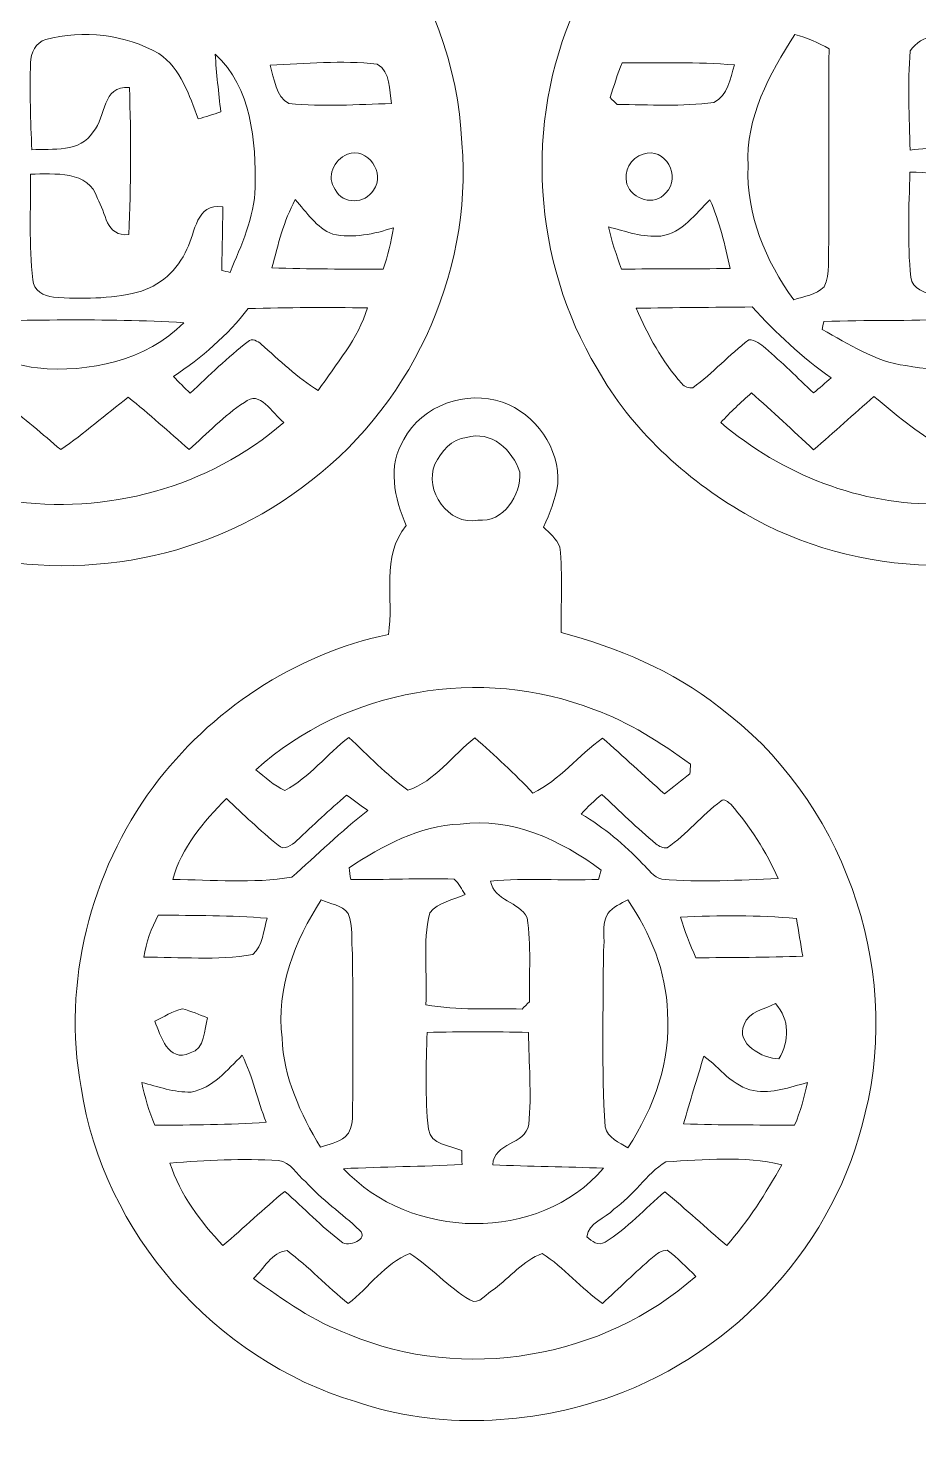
# Model space of a CAD drawing. Header units: centimetres. Extents: x -16.6 to 16.5, y -15 to 14.9.
# Drawn here: x -2.69 to 7.08, y -14.9 to 0.46 of the extents above; entities that cross this region are included whole.
import ezdxf

# ---------------------------------------------------------------- set-up
doc = ezdxf.new("R2010")
doc.units = ezdxf.units.CM
doc.header["$MEASUREMENT"] = 0
doc.layers.add('Layer 1', color=7, linetype='Continuous')

msp = doc.modelspace()

# ---------------------------------------------------------------- linework, layer by layer
at = {"layer": 'Layer 1', "color": 250, "lineweight": 9}
for points, knots in [([(-2.89562, 5.54112), (-2.54813, 5.87661), (-1.94241, 5.85545), (-1.63338, 5.48009), (-1.63338, 5.48009), (-1.32928, 5.1894), (-1.40972, 4.73185), (-1.5152, 4.36708), (-1.5152, 4.36708), (-1.25097, 4.04922), (-1.4203, 3.61848), (-1.38926, 3.24666), (-1.38926, 3.24666), (-1.21287, 3.15423), (-1.02307, 3.09426), (-0.83469, 3.03181), (-0.83469, 3.03181), (0.78703, 2.50159), (2.00623, 0.9095), (2.07008, -0.79865), (2.07008, -0.79865), (2.1932, -2.25033), (1.4887, -3.73235), (0.30866, -4.57831), (0.30866, -4.57831), (-0.78177, -5.40204), (-2.27402, -5.63594), (-3.57683, -5.24435), (-3.57683, -5.24435), (-5.20067, -4.76669), (-6.48584, -3.2695), (-6.64882, -1.57617), (-6.64882, -1.57617), (-6.8686, 0.01627), (-6.08261, 1.68068), (-4.73782, 2.55063), (-4.73782, 2.55063), (-4.28909, 2.88541), (-3.74052, 3.02264), (-3.22688, 3.2209), (-3.22688, 3.2209), (-3.22582, 3.51547), (-3.23182, 3.81004), (-3.21418, 4.10355), (-3.21418, 4.10355), (-3.20324, 4.21044), (-3.11716, 4.28664), (-3.05402, 4.36602), (-3.05402, 4.36602), (-3.23817, 4.74349), (-3.2551, 5.26384), (-2.89562, 5.54112), (-2.89562, 5.54112), (-2.89562, 5.54112), (-2.89562, 5.54112), (-2.89562, 5.54112)], [0, 0, 0, 0, 0.06666667, 0.06666667, 0.06666667, 0.06666667, 0.13333333, 0.13333333, 0.13333333, 0.13333333, 0.2, 0.2, 0.2, 0.2, 0.26666667, 0.26666667, 0.26666667, 0.26666667, 0.33333333, 0.33333333, 0.33333333, 0.33333333, 0.4, 0.4, 0.4, 0.4, 0.46666667, 0.46666667, 0.46666667, 0.46666667, 0.53333333, 0.53333333, 0.53333333, 0.53333333, 0.6, 0.6, 0.6, 0.6, 0.66666667, 0.66666667, 0.66666667, 0.66666667, 0.73333333, 0.73333333, 0.73333333, 0.73333333, 0.8, 0.8, 0.8, 0.8, 0.86666667, 0.86666667, 0.86666667, 0.86666667, 1, 1, 1, 1]), ([(6.59058, 5.37108), (6.81283, 5.75702), (7.35646, 5.89778), (7.74169, 5.68082), (7.74169, 5.68082), (7.97558, 5.57146), (8.16679, 5.35133), (8.20983, 5.09274), (8.20983, 5.09274), (8.28179, 4.86061), (8.17137, 4.63836), (8.12728, 4.41506), (8.12728, 4.41506), (8.13116, 4.31557), (8.21512, 4.23973), (8.24299, 4.14553), (8.24299, 4.14553), (8.31495, 3.84603), (8.22676, 3.53099), (8.28497, 3.23113), (8.28497, 3.23113), (8.67937, 3.07344), (9.096, 2.96655), (9.46572, 2.7503), (9.46572, 2.7503), (10.31415, 2.27123), (11.01476, 1.51769), (11.38694, 0.61282), (11.38694, 0.61282), (11.63847, 0.01204), (11.74078, -0.64484), (11.73125, -1.29395), (11.73125, -1.29395), (11.63565, -2.837), (10.68068, -4.30949), (9.27768, -4.97413), (9.27768, -4.97413), (8.00204, -5.60736), (6.40643, -5.58055), (5.17276, -4.85806), (5.17276, -4.85806), (4.51377, -4.47318), (3.92852, -3.93802), (3.55316, -3.26809), (3.55316, -3.26809), (2.84796, -2.0944), (2.7513, -0.5764), (3.31151, 0.67491), (3.31151, 0.67491), (3.62442, 1.33919), (4.06963, 1.95408), (4.66582, 2.39117), (4.66582, 2.39117), (5.17312, 2.8011), (5.78589, 3.04204), (6.40713, 3.21702), (6.40713, 3.21702), (6.40537, 3.51336), (6.39831, 3.80969), (6.41313, 4.10532), (6.41313, 4.10532), (6.41525, 4.21574), (6.51755, 4.28206), (6.58246, 4.35861), (6.58246, 4.35861), (6.44558, 4.67505), (6.35668, 5.07898), (6.59058, 5.37108), (6.59058, 5.37108), (6.59058, 5.37108), (6.59058, 5.37108), (6.59058, 5.37108)], [0, 0, 0, 0, 0.05263158, 0.05263158, 0.05263158, 0.05263158, 0.10526316, 0.10526316, 0.10526316, 0.10526316, 0.15789474, 0.15789474, 0.15789474, 0.15789474, 0.21052632, 0.21052632, 0.21052632, 0.21052632, 0.26315789, 0.26315789, 0.26315789, 0.26315789, 0.31578947, 0.31578947, 0.31578947, 0.31578947, 0.36842105, 0.36842105, 0.36842105, 0.36842105, 0.42105263, 0.42105263, 0.42105263, 0.42105263, 0.47368421, 0.47368421, 0.47368421, 0.47368421, 0.52631579, 0.52631579, 0.52631579, 0.52631579, 0.57894737, 0.57894737, 0.57894737, 0.57894737, 0.63157895, 0.63157895, 0.63157895, 0.63157895, 0.68421053, 0.68421053, 0.68421053, 0.68421053, 0.73684211, 0.73684211, 0.73684211, 0.73684211, 0.78947368, 0.78947368, 0.78947368, 0.78947368, 0.84210526, 0.84210526, 0.84210526, 0.84210526, 0.89473684, 0.89473684, 0.89473684, 0.89473684, 1, 1, 1, 1]), ([(-2.49239, 0.33906), (-2.60105, 0.30661), (-2.65608, 0.19054), (-2.65785, 0.084), (-2.65785, 0.084), (-2.67019, -0.23385), (-2.65643, -0.55206), (-2.6455, -0.86991), (-2.6455, -0.86991), (-2.41902, -0.85509), (-2.1121, -0.90272), (-1.97099, -0.67376), (-1.97099, -0.67376), (-1.82917, -0.50655), (-1.87856, -0.16188), (-1.57517, -0.18834), (-1.57517, -0.18834), (-1.5533, -0.72456), (-1.5593, -1.26184), (-1.5794, -1.79842), (-1.5794, -1.79842), (-1.83693, -1.82876), (-1.82988, -1.55465), (-1.92548, -1.4026), (-1.92548, -1.4026), (-2.01791, -1.09428), (-2.40349, -1.13555), (-2.65749, -1.13626), (-2.65749, -1.13626), (-2.65714, -1.52219), (-2.6769, -1.91025), (-2.63492, -2.29513), (-2.63492, -2.29513), (-2.62574, -2.41119), (-2.5125, -2.47787), (-2.40561, -2.48563), (-2.40561, -2.48563), (-2.09975, -2.50715), (-1.78648, -2.50609), (-1.48662, -2.43166), (-1.48662, -2.43166), (-1.24462, -2.37133), (-1.04283, -2.18542), (-0.94405, -1.95893), (-0.94405, -1.95893), (-0.84774, -1.77161), (-0.84986, -1.45693), (-0.55141, -1.49397), (-0.55141, -1.49397), (-0.55035, -1.72645), (-0.55917, -1.95964), (-0.56235, -2.19247), (-0.56235, -2.19247), (-0.53942, -2.19812), (-0.49391, -2.20905), (-0.47098, -2.2147), (-0.47098, -2.2147), (-0.34927, -1.91448), (-0.20251, -1.61286), (-0.19616, -1.28266), (-0.19616, -1.28266), (-0.1877, -0.77254), (-0.23391, -0.19046), (-0.63431, 0.17925), (-0.63431, 0.17925), (-0.6202, -0.03206), (-0.59621, -0.24302), (-0.57293, -0.45398), (-0.57293, -0.45398), (-0.65442, -0.48185), (-0.73697, -0.50761), (-0.81952, -0.53195), (-0.81952, -0.53195), (-0.91936, -0.27089), (-1.00755, 0.01592), (-1.25026, 0.18419), (-1.25026, 0.18419), (-1.62103, 0.39515), (-2.08105, 0.4516), (-2.49239, 0.33906), (-2.49239, 0.33906), (-2.49239, 0.33906), (-2.49239, 0.33906), (-2.49239, 0.33906)], [0, 0, 0, 0, 0.04545455, 0.04545455, 0.04545455, 0.04545455, 0.09090909, 0.09090909, 0.09090909, 0.09090909, 0.13636364, 0.13636364, 0.13636364, 0.13636364, 0.18181818, 0.18181818, 0.18181818, 0.18181818, 0.22727273, 0.22727273, 0.22727273, 0.22727273, 0.27272727, 0.27272727, 0.27272727, 0.27272727, 0.31818182, 0.31818182, 0.31818182, 0.31818182, 0.36363636, 0.36363636, 0.36363636, 0.36363636, 0.40909091, 0.40909091, 0.40909091, 0.40909091, 0.45454545, 0.45454545, 0.45454545, 0.45454545, 0.5, 0.5, 0.5, 0.5, 0.54545455, 0.54545455, 0.54545455, 0.54545455, 0.59090909, 0.59090909, 0.59090909, 0.59090909, 0.63636364, 0.63636364, 0.63636364, 0.63636364, 0.68181818, 0.68181818, 0.68181818, 0.68181818, 0.72727273, 0.72727273, 0.72727273, 0.72727273, 0.77272727, 0.77272727, 0.77272727, 0.77272727, 0.81818182, 0.81818182, 0.81818182, 0.81818182, 0.86363636, 0.86363636, 0.86363636, 0.86363636, 0.90909091, 0.90909091, 0.90909091, 0.90909091, 1, 1, 1, 1]), ([(5.72204, 0.39304), (5.44405, -0.03524), (5.17841, -0.5196), (5.20733, -1.04736), (5.20733, -1.04736), (5.18546, -1.58005), (5.39995, -2.08911), (5.70793, -2.51385), (5.70793, -2.51385), (5.82258, -2.47787), (5.95275, -2.45952), (6.04307, -2.3738), (6.04307, -2.3738), (6.11609, -2.22599), (6.07693, -2.05101), (6.09457, -1.89402), (6.09457, -1.89402), (6.09669, -1.18318), (6.08575, -0.47198), (6.09704, 0.23852), (6.09704, 0.23852), (5.97851, 0.30414), (5.85257, 0.35705), (5.72204, 0.39304), (5.72204, 0.39304), (5.72204, 0.39304), (5.72204, 0.39304), (5.72204, 0.39304)], [0, 0, 0, 0, 0.125, 0.125, 0.125, 0.125, 0.25, 0.25, 0.25, 0.25, 0.375, 0.375, 0.375, 0.375, 0.5, 0.5, 0.5, 0.5, 0.625, 0.625, 0.625, 0.625, 0.75, 0.75, 0.75, 0.75, 1, 1, 1, 1]), ([(7.24851, 0.37681), (7.14162, 0.36199), (7.04672, 0.30308), (6.98498, 0.21453), (6.98498, 0.21453), (6.95711, -0.14742), (6.97334, -0.51078), (6.98533, -0.87344), (6.98533, -0.87344), (7.2157, -0.83393), (7.53426, -0.89284), (7.6609, -0.64484), (7.6609, -0.64484), (7.7932, -0.48503), (7.78367, -0.20633), (8.02815, -0.16047), (8.02815, -0.16047), (8.0927, -0.7034), (8.06836, -1.25267), (8.05249, -1.79807), (8.05249, -1.79807), (7.97029, -1.77055), (7.8514, -1.79101), (7.82248, -1.69611), (7.82248, -1.69611), (7.75898, -1.51267), (7.69371, -1.31653), (7.53002, -1.19482), (7.53002, -1.19482), (7.35328, -1.13555), (7.16737, -1.11615), (6.98251, -1.11403), (6.98251, -1.11403), (6.97122, -1.49821), (6.955, -1.88414), (6.99098, -2.26797), (6.99098, -2.26797), (7.04107, -2.52938), (7.49192, -2.40237), (7.44359, -2.72799), (7.44359, -2.72799), (6.9751, -2.74704), (6.50591, -2.73575), (6.03777, -2.75198), (6.03777, -2.75198), (6.03319, -2.77456), (6.02437, -2.81936), (6.01978, -2.84158), (6.01978, -2.84158), (6.314, -2.99575), (6.59869, -3.19542), (6.93736, -3.23528), (6.93736, -3.23528), (7.73781, -3.39862), (8.60247, -3.02856), (9.04697, -2.34664), (9.04697, -2.34664), (9.61565, -1.56629), (9.57084, -0.40354), (8.94113, 0.32848), (8.94113, 0.32848), (8.93549, 0.04872), (8.94184, -0.23103), (8.94572, -0.51078), (8.94572, -0.51078), (8.87023, -0.49914), (8.7912, -0.49808), (8.72171, -0.46527), (8.72171, -0.46527), (8.57248, -0.23244), (8.51039, 0.08824), (8.24052, 0.21735), (8.24052, 0.21735), (7.94842, 0.40468), (7.58259, 0.42443), (7.24851, 0.37681), (7.24851, 0.37681), (7.24851, 0.37681), (7.24851, 0.37681), (7.24851, 0.37681)], [0, 0, 0, 0, 0.04761905, 0.04761905, 0.04761905, 0.04761905, 0.0952381, 0.0952381, 0.0952381, 0.0952381, 0.14285714, 0.14285714, 0.14285714, 0.14285714, 0.19047619, 0.19047619, 0.19047619, 0.19047619, 0.23809524, 0.23809524, 0.23809524, 0.23809524, 0.28571429, 0.28571429, 0.28571429, 0.28571429, 0.33333333, 0.33333333, 0.33333333, 0.33333333, 0.38095238, 0.38095238, 0.38095238, 0.38095238, 0.42857143, 0.42857143, 0.42857143, 0.42857143, 0.47619048, 0.47619048, 0.47619048, 0.47619048, 0.52380952, 0.52380952, 0.52380952, 0.52380952, 0.57142857, 0.57142857, 0.57142857, 0.57142857, 0.61904762, 0.61904762, 0.61904762, 0.61904762, 0.66666667, 0.66666667, 0.66666667, 0.66666667, 0.71428571, 0.71428571, 0.71428571, 0.71428571, 0.76190476, 0.76190476, 0.76190476, 0.76190476, 0.80952381, 0.80952381, 0.80952381, 0.80952381, 0.85714286, 0.85714286, 0.85714286, 0.85714286, 0.9047619, 0.9047619, 0.9047619, 0.9047619, 1, 1, 1, 1]), ([(-0.03247, 0.05613), (0.0155, -0.08745), (0.02503, -0.28571), (0.17496, -0.36332), (0.17496, -0.36332), (0.54785, -0.39789), (0.92391, -0.37426), (1.2982, -0.36332), (1.2982, -0.36332), (1.2721, -0.21798), (1.29432, -0.01513), (1.14228, 0.06919), (1.14228, 0.06919), (0.75246, 0.11117), (0.3577, 0.07906), (-0.03247, 0.05613), (-0.03247, 0.05613), (-0.03247, 0.05613), (-0.03247, 0.05613), (-0.03247, 0.05613)], [0, 0, 0, 0, 0.16666667, 0.16666667, 0.16666667, 0.16666667, 0.33333333, 0.33333333, 0.33333333, 0.33333333, 0.5, 0.5, 0.5, 0.5, 0.66666667, 0.66666667, 0.66666667, 0.66666667, 1, 1, 1, 1]), ([(3.82797, 0.08506), (3.77717, -0.04018), (3.73484, -0.16859), (3.69745, -0.29841), (3.69745, -0.29841), (3.72249, -0.32346), (3.74719, -0.3485), (3.77223, -0.37426), (3.77223, -0.37426), (4.12572, -0.37355), (4.48308, -0.3993), (4.8341, -0.35168), (4.8341, -0.35168), (4.98544, -0.27689), (5.01154, -0.08463), (5.05776, 0.06072), (5.05776, 0.06072), (4.64889, 0.09459), (4.23755, 0.07977), (3.82797, 0.08506), (3.82797, 0.08506), (3.82797, 0.08506), (3.82797, 0.08506), (3.82797, 0.08506)], [0, 0, 0, 0, 0.14285714, 0.14285714, 0.14285714, 0.14285714, 0.28571429, 0.28571429, 0.28571429, 0.28571429, 0.42857143, 0.42857143, 0.42857143, 0.42857143, 0.57142857, 0.57142857, 0.57142857, 0.57142857, 0.71428571, 0.71428571, 0.71428571, 0.71428571, 1, 1, 1, 1]), ([(0.8149, -0.91894), (0.66709, -0.97715), (0.58065, -1.16836), (0.68155, -1.30559), (0.68155, -1.30559), (0.76163, -1.47351), (1.01281, -1.4654), (1.10171, -1.31088), (1.10171, -1.31088), (1.23894, -1.13202), (1.03715, -0.83251), (0.8149, -0.91894), (0.8149, -0.91894), (0.8149, -0.91894), (0.8149, -0.91894), (0.8149, -0.91894)], [0, 0, 0, 0, 0.2, 0.2, 0.2, 0.2, 0.4, 0.4, 0.4, 0.4, 0.6, 0.6, 0.6, 0.6, 1, 1, 1, 1]), ([(4.05693, -0.91648), (3.92252, -0.95563), (3.83856, -1.10768), (3.87948, -1.24597), (3.87948, -1.24597), (3.93628, -1.41389), (4.1864, -1.49609), (4.30528, -1.34157), (4.30528, -1.34157), (4.48414, -1.16942), (4.29858, -0.83216), (4.05693, -0.91648), (4.05693, -0.91648), (4.05693, -0.91648), (4.05693, -0.91648), (4.05693, -0.91648)], [0, 0, 0, 0, 0.2, 0.2, 0.2, 0.2, 0.4, 0.4, 0.4, 0.4, 0.6, 0.6, 0.6, 0.6, 1, 1, 1, 1]), ([(-0.01236, -2.16425), (0.39404, -2.17977), (0.80079, -2.17624), (1.20754, -2.18013), (1.20754, -2.18013), (1.25905, -2.03196), (1.29256, -1.8785), (1.32149, -1.72504), (1.32149, -1.72504), (1.1077, -1.79172), (0.87699, -1.84569), (0.65403, -1.79383), (0.65403, -1.79383), (0.47376, -1.72822), (0.36934, -1.55183), (0.2441, -1.41671), (0.2441, -1.41671), (0.11675, -1.64919), (0.05502, -1.90954), (-0.01236, -2.16425), (-0.01236, -2.16425), (-0.01236, -2.16425), (-0.01236, -2.16425), (-0.01236, -2.16425)], [0, 0, 0, 0, 0.14285714, 0.14285714, 0.14285714, 0.14285714, 0.28571429, 0.28571429, 0.28571429, 0.28571429, 0.42857143, 0.42857143, 0.42857143, 0.42857143, 0.57142857, 0.57142857, 0.57142857, 0.57142857, 0.71428571, 0.71428571, 0.71428571, 0.71428571, 1, 1, 1, 1]), ([(4.25272, -1.81571), (4.05552, -1.83229), (3.86466, -1.76561), (3.67734, -1.71411), (3.67734, -1.71411), (3.71156, -1.87286), (3.76553, -2.02561), (3.82057, -2.17801), (3.82057, -2.17801), (4.21744, -2.17519), (4.61467, -2.17554), (5.01225, -2.17201), (5.01225, -2.17201), (4.95686, -1.91589), (4.89477, -1.65837), (4.79, -1.41707), (4.79, -1.41707), (4.63301, -1.57123), (4.48732, -1.78078), (4.25272, -1.81571), (4.25272, -1.81571), (4.25272, -1.81571), (4.25272, -1.81571), (4.25272, -1.81571)], [0, 0, 0, 0, 0.14285714, 0.14285714, 0.14285714, 0.14285714, 0.28571429, 0.28571429, 0.28571429, 0.28571429, 0.42857143, 0.42857143, 0.42857143, 0.42857143, 0.57142857, 0.57142857, 0.57142857, 0.57142857, 0.71428571, 0.71428571, 0.71428571, 0.71428571, 1, 1, 1, 1]), ([(-0.27201, -2.61051), (-0.50026, -2.90508), (-0.78072, -3.15132), (-1.09257, -3.35382), (-1.09257, -3.35382), (-1.0333, -3.41802), (-0.97122, -3.47976), (-0.90666, -3.53938), (-0.90666, -3.53938), (-0.69958, -3.34535), (-0.49814, -3.14462), (-0.27413, -2.97035), (-0.27413, -2.97035), (-0.23003, -2.93154), (-0.16759, -2.96753), (-0.1309, -3.00033), (-0.1309, -3.00033), (0.07089, -3.17849), (0.26527, -3.36828), (0.49634, -3.5101), (0.49634, -3.5101), (0.68825, -3.21694), (0.9359, -2.94706), (1.03397, -2.60275), (1.03397, -2.60275), (0.59865, -2.59676), (0.16297, -2.59746), (-0.27201, -2.61051), (-0.27201, -2.61051), (-0.27201, -2.61051), (-0.27201, -2.61051), (-0.27201, -2.61051)], [0, 0, 0, 0, 0.11111111, 0.11111111, 0.11111111, 0.11111111, 0.22222222, 0.22222222, 0.22222222, 0.22222222, 0.33333333, 0.33333333, 0.33333333, 0.33333333, 0.44444444, 0.44444444, 0.44444444, 0.44444444, 0.55555556, 0.55555556, 0.55555556, 0.55555556, 0.66666667, 0.66666667, 0.66666667, 0.66666667, 0.77777778, 0.77777778, 0.77777778, 0.77777778, 1, 1, 1, 1]), ([(3.98179, -2.60804), (4.11231, -2.90226), (4.26365, -3.1933), (4.48238, -3.43319), (4.48238, -3.43319), (4.5113, -3.46917), (4.55717, -3.48717), (4.60338, -3.47835), (4.60338, -3.47835), (4.82245, -3.3203), (5.00202, -3.11428), (5.21792, -2.952), (5.21792, -2.952), (5.28812, -2.95518), (5.34562, -3.00033), (5.39748, -3.04408), (5.39748, -3.04408), (5.57952, -3.20106), (5.75202, -3.36899), (5.92488, -3.53585), (5.92488, -3.53585), (5.9905, -3.48188), (6.05435, -3.42614), (6.1175, -3.36934), (6.1175, -3.36934), (5.79647, -3.14779), (5.51848, -2.87616), (5.25284, -2.59288), (5.25284, -2.59288), (4.8288, -2.59817), (4.40512, -2.59817), (3.98179, -2.60804), (3.98179, -2.60804), (3.98179, -2.60804), (3.98179, -2.60804), (3.98179, -2.60804)], [0, 0, 0, 0, 0.1, 0.1, 0.1, 0.1, 0.2, 0.2, 0.2, 0.2, 0.3, 0.3, 0.3, 0.3, 0.4, 0.4, 0.4, 0.4, 0.5, 0.5, 0.5, 0.5, 0.6, 0.6, 0.6, 0.6, 0.7, 0.7, 0.7, 0.7, 0.8, 0.8, 0.8, 0.8, 1, 1, 1, 1]), ([(-3.59306, -2.75198), (-3.59765, -2.7742), (-3.60611, -2.81865), (-3.61035, -2.84088), (-3.61035, -2.84088), (-3.29214, -3.03279), (-2.96088, -3.22223), (-2.5827, -3.26174), (-2.5827, -3.26174), (-2.0172, -3.31678), (-1.38855, -3.18166), (-0.97827, -2.76574), (-0.97827, -2.76574), (-1.84857, -2.71353), (-2.72205, -2.74104), (-3.59306, -2.75198), (-3.59306, -2.75198), (-3.59306, -2.75198), (-3.59306, -2.75198), (-3.59306, -2.75198)], [0, 0, 0, 0, 0.16666667, 0.16666667, 0.16666667, 0.16666667, 0.33333333, 0.33333333, 0.33333333, 0.33333333, 0.5, 0.5, 0.5, 0.5, 0.66666667, 0.66666667, 0.66666667, 0.66666667, 1, 1, 1, 1]), ([(-4.4108, -3.54467), (-4.52122, -3.64345), (-4.62952, -3.74469), (-4.73465, -3.84947), (-4.73465, -3.84947), (-4.22665, -4.30773), (-3.57718, -4.60194), (-2.90444, -4.71483), (-2.90444, -4.71483), (-1.83482, -4.87817), (-0.70099, -4.57443), (0.11746, -3.85829), (0.11746, -3.85829), (-0.00743, -3.76057), (-0.14572, -3.49316), (-0.31399, -3.63957), (-0.31399, -3.63957), (-0.538, -3.7835), (-0.71898, -3.98247), (-0.92077, -4.15427), (-0.92077, -4.15427), (-1.14337, -3.96412), (-1.35715, -3.76445), (-1.58681, -3.58312), (-1.58681, -3.58312), (-1.83552, -3.77186), (-2.06977, -3.97929), (-2.32694, -4.15674), (-2.32694, -4.15674), (-2.52908, -3.98776), (-2.72523, -3.80925), (-2.9436, -3.66144), (-2.9436, -3.66144), (-2.98734, -3.63392), (-3.05084, -3.60429), (-3.09776, -3.63957), (-3.09776, -3.63957), (-3.2872, -3.7768), (-3.44419, -3.95283), (-3.63187, -4.09253), (-3.63187, -4.09253), (-3.63187, -4.09253), (-3.76522, -4.09253), (-3.76522, -4.09253), (-3.76522, -4.09253), (-3.9924, -3.92426), (-4.19349, -3.72459), (-4.4108, -3.54467)], [0, 0, 0, 0, 0.07692308, 0.07692308, 0.07692308, 0.07692308, 0.15384615, 0.15384615, 0.15384615, 0.15384615, 0.23076923, 0.23076923, 0.23076923, 0.23076923, 0.30769231, 0.30769231, 0.30769231, 0.30769231, 0.38461538, 0.38461538, 0.38461538, 0.38461538, 0.46153846, 0.46153846, 0.46153846, 0.46153846, 0.53846154, 0.53846154, 0.53846154, 0.53846154, 0.61538462, 0.61538462, 0.61538462, 0.61538462, 0.69230769, 0.69230769, 0.69230769, 0.69230769, 0.76923077, 0.76923077, 0.76923077, 0.76923077, 0.84615385, 0.84615385, 0.84615385, 0.84615385, 1, 1, 1, 1]), ([(1.43579, -4.04597), (1.63123, -3.66849), (2.12018, -3.50234), (2.51458, -3.6371), (2.51458, -3.6371), (2.88147, -3.7648), (3.14535, -4.14157), (3.12277, -4.53386), (3.12277, -4.53386), (3.09631, -4.69896), (3.03422, -4.85559), (2.96437, -5.00693), (2.96437, -5.00693), (3.0307, -5.0729), (3.10972, -5.13429), (3.14464, -5.2246), (3.14464, -5.2246), (3.17745, -5.5361), (3.15593, -5.85007), (3.15805, -6.16299), (3.15805, -6.16299), (3.77753, -6.32703), (4.38254, -6.57785), (4.88842, -6.97826), (4.88842, -6.97826), (6.23745, -7.97062), (6.89679, -9.80577), (6.4925, -11.42925), (6.4925, -11.42925), (6.17571, -12.84812), (5.07751, -14.05039), (3.71332, -14.53722), (3.71332, -14.53722), (2.81621, -14.85155), (1.8115, -14.90447), (0.90556, -14.59402), (0.90556, -14.59402), (-0.63819, -14.13329), (-1.86057, -12.74511), (-2.10398, -11.14985), (-2.10398, -11.14985), (-2.31353, -10.00227), (-2.00133, -8.79083), (-1.31517, -7.85597), (-1.31517, -7.85597), (-0.68899, -7.01918), (0.23564, -6.39617), (1.26434, -6.18486), (1.26434, -6.18486), (1.32925, -5.78834), (1.18108, -5.32267), (1.46013, -4.98894), (1.46013, -4.98894), (1.33242, -4.69649), (1.24952, -4.33066), (1.43579, -4.04597), (1.43579, -4.04597), (1.43579, -4.04597), (1.43579, -4.04597), (1.43579, -4.04597)], [0, 0, 0, 0, 0.0625, 0.0625, 0.0625, 0.0625, 0.125, 0.125, 0.125, 0.125, 0.1875, 0.1875, 0.1875, 0.1875, 0.25, 0.25, 0.25, 0.25, 0.3125, 0.3125, 0.3125, 0.3125, 0.375, 0.375, 0.375, 0.375, 0.4375, 0.4375, 0.4375, 0.4375, 0.5, 0.5, 0.5, 0.5, 0.5625, 0.5625, 0.5625, 0.5625, 0.625, 0.625, 0.625, 0.625, 0.6875, 0.6875, 0.6875, 0.6875, 0.75, 0.75, 0.75, 0.75, 0.8125, 0.8125, 0.8125, 0.8125, 0.875, 0.875, 0.875, 0.875, 1, 1, 1, 1]), ([(4.90783, -3.86076), (5.57634, -4.42591), (6.44453, -4.77763), (7.32682, -4.74905), (7.32682, -4.74905), (8.19677, -4.74835), (9.08754, -4.45625), (9.72924, -3.85758), (9.72924, -3.85758), (9.65904, -3.72071), (9.52075, -3.6371), (9.4128, -3.53444), (9.4128, -3.53444), (9.1909, -3.72035), (8.99476, -3.93661), (8.7658, -4.11441), (8.7658, -4.11441), (8.46488, -4.07242), (8.32801, -3.68014), (8.03485, -3.6244), (8.03485, -3.6244), (7.77062, -3.74081), (7.59599, -4.00998), (7.32823, -4.11582), (7.32823, -4.11582), (7.05413, -3.97612), (6.82764, -3.76516), (6.58811, -3.57642), (6.58811, -3.57642), (6.36409, -3.76657), (6.15172, -3.96977), (5.9263, -4.1578), (5.9263, -4.1578), (5.69911, -3.94966), (5.47721, -3.73623), (5.24402, -3.53514), (5.24402, -3.53514), (5.12902, -3.64098), (5.01295, -3.7454), (4.90783, -3.86076)], [0, 0, 0, 0, 0.09090909, 0.09090909, 0.09090909, 0.09090909, 0.18181818, 0.18181818, 0.18181818, 0.18181818, 0.27272727, 0.27272727, 0.27272727, 0.27272727, 0.36363636, 0.36363636, 0.36363636, 0.36363636, 0.45454545, 0.45454545, 0.45454545, 0.45454545, 0.54545455, 0.54545455, 0.54545455, 0.54545455, 0.63636364, 0.63636364, 0.63636364, 0.63636364, 0.72727273, 0.72727273, 0.72727273, 0.72727273, 0.81818182, 0.81818182, 0.81818182, 0.81818182, 1, 1, 1, 1]), ([(2.12053, -4.02515), (1.95472, -4.03538), (1.84642, -4.17861), (1.77516, -4.31478), (1.77516, -4.31478), (1.65204, -4.60194), (1.92262, -4.996), (2.24541, -4.92897), (2.24541, -4.92897), (2.52446, -4.96178), (2.72413, -4.65557), (2.70402, -4.40298), (2.70402, -4.40298), (2.63206, -4.16274), (2.38617, -3.93978), (2.12053, -4.02515), (2.12053, -4.02515), (2.12053, -4.02515), (2.12053, -4.02515), (2.12053, -4.02515)], [0, 0, 0, 0, 0.16666667, 0.16666667, 0.16666667, 0.16666667, 0.33333333, 0.33333333, 0.33333333, 0.33333333, 0.5, 0.5, 0.5, 0.5, 0.66666667, 0.66666667, 0.66666667, 0.66666667, 1, 1, 1, 1]), ([(-0.18911, -7.66688), (-0.0868, -7.74696), (0.00845, -7.84291), (0.13086, -7.8923), (0.13086, -7.8923), (0.40039, -7.75119), (0.59159, -7.49543), (0.83183, -7.31198), (0.83183, -7.31198), (1.04138, -7.51024), (1.24423, -7.71803), (1.47706, -7.89089), (1.47706, -7.89089), (1.77763, -7.79494), (1.96883, -7.50425), (2.2126, -7.31692), (2.2126, -7.31692), (2.43344, -7.50954), (2.64828, -7.70956), (2.85007, -7.92264), (2.85007, -7.92264), (3.14464, -7.7773), (3.34961, -7.50919), (3.61207, -7.31869), (3.61207, -7.31869), (3.83962, -7.52153), (4.06433, -7.72791), (4.29117, -7.93217), (4.29117, -7.93217), (4.3843, -7.85808), (4.47673, -7.78365), (4.57128, -7.71133), (4.57128, -7.71133), (4.57304, -7.68487), (4.57657, -7.6316), (4.57833, -7.60514), (4.57833, -7.60514), (4.24707, -7.37019), (3.90312, -7.14194), (3.51718, -7.00648), (3.51718, -7.00648), (2.29057, -6.52317), (0.79126, -6.77858), (-0.18911, -7.66688), (-0.18911, -7.66688), (-0.18911, -7.66688), (-0.18911, -7.66688), (-0.18911, -7.66688)], [0, 0, 0, 0, 0.07692308, 0.07692308, 0.07692308, 0.07692308, 0.15384615, 0.15384615, 0.15384615, 0.15384615, 0.23076923, 0.23076923, 0.23076923, 0.23076923, 0.30769231, 0.30769231, 0.30769231, 0.30769231, 0.38461538, 0.38461538, 0.38461538, 0.38461538, 0.46153846, 0.46153846, 0.46153846, 0.46153846, 0.53846154, 0.53846154, 0.53846154, 0.53846154, 0.61538462, 0.61538462, 0.61538462, 0.61538462, 0.69230769, 0.69230769, 0.69230769, 0.69230769, 0.76923077, 0.76923077, 0.76923077, 0.76923077, 0.84615385, 0.84615385, 0.84615385, 0.84615385, 1, 1, 1, 1]), ([(0.25857, -8.44405), (0.206, -8.49097), (0.12028, -8.56046), (0.05537, -8.49449), (0.05537, -8.49449), (-0.14254, -8.33363), (-0.32493, -8.15477), (-0.5119, -7.98226), (-0.5119, -7.98226), (-0.75955, -8.23591), (-1.00685, -8.52025), (-1.09822, -8.87091), (-1.09822, -8.87091), (-0.665, -8.87091), (-0.22156, -8.91677), (0.20565, -8.8441), (0.20565, -8.8441), (0.48435, -8.6035), (0.74505, -8.33998), (1.03821, -8.11455), (1.03821, -8.11455), (0.9613, -8.05705), (0.8844, -7.9999), (0.80643, -7.94416), (0.80643, -7.94416), (0.62052, -8.1075), (0.43884, -8.27471), (0.25857, -8.44405), (0.25857, -8.44405), (0.25857, -8.44405), (0.25857, -8.44405), (0.25857, -8.44405)], [0, 0, 0, 0, 0.11111111, 0.11111111, 0.11111111, 0.11111111, 0.22222222, 0.22222222, 0.22222222, 0.22222222, 0.33333333, 0.33333333, 0.33333333, 0.33333333, 0.44444444, 0.44444444, 0.44444444, 0.44444444, 0.55555556, 0.55555556, 0.55555556, 0.55555556, 0.66666667, 0.66666667, 0.66666667, 0.66666667, 0.77777778, 0.77777778, 0.77777778, 0.77777778, 1, 1, 1, 1]), ([(3.37889, -8.1523), (3.62795, -8.30011), (3.85302, -8.48532), (4.05022, -8.69769), (4.05022, -8.69769), (4.1176, -8.75379), (4.17087, -8.84692), (4.2626, -8.86773), (4.2626, -8.86773), (4.68699, -8.89948), (5.11314, -8.87937), (5.53789, -8.8575), (5.53789, -8.8575), (5.40595, -8.56364), (5.23062, -8.28741), (5.01895, -8.04506), (5.01895, -8.04506), (4.99038, -8.02424), (4.94487, -7.97309), (4.911, -8.01048), (4.911, -8.01048), (4.7018, -8.16676), (4.53459, -8.37314), (4.3208, -8.52378), (4.3208, -8.52378), (4.27494, -8.52589), (4.2319, -8.5079), (4.19839, -8.47862), (4.19839, -8.47862), (3.99202, -8.30717), (3.79975, -8.1202), (3.60537, -7.9364), (3.60537, -7.9364), (3.52459, -8.00272), (3.44768, -8.07398), (3.37889, -8.1523), (3.37889, -8.1523), (3.37889, -8.1523), (3.37889, -8.1523), (3.37889, -8.1523)], [0, 0, 0, 0, 0.09090909, 0.09090909, 0.09090909, 0.09090909, 0.18181818, 0.18181818, 0.18181818, 0.18181818, 0.27272727, 0.27272727, 0.27272727, 0.27272727, 0.36363636, 0.36363636, 0.36363636, 0.36363636, 0.45454545, 0.45454545, 0.45454545, 0.45454545, 0.54545455, 0.54545455, 0.54545455, 0.54545455, 0.63636364, 0.63636364, 0.63636364, 0.63636364, 0.72727273, 0.72727273, 0.72727273, 0.72727273, 0.81818182, 0.81818182, 0.81818182, 0.81818182, 1, 1, 1, 1]), ([(2.05068, -8.26166), (1.603, -8.28001), (1.19978, -8.5012), (0.83395, -8.74073), (0.83395, -8.74073), (0.83924, -8.78307), (0.84488, -8.82575), (0.85123, -8.86879), (0.85123, -8.86879), (1.22977, -8.87514), (1.609, -8.85221), (1.98718, -8.86491), (1.98718, -8.86491), (2.03692, -8.91289), (2.06832, -8.97498), (2.10501, -9.03319), (2.10501, -9.03319), (1.97801, -9.09704), (1.80832, -9.11538), (1.72013, -9.23462), (1.72013, -9.23462), (1.63581, -9.56094), (1.69649, -9.90984), (1.67532, -10.24392), (1.67532, -10.24392), (2.02281, -10.30742), (2.37912, -10.28237), (2.73048, -10.29013), (2.73048, -10.29013), (2.75659, -10.26332), (2.7834, -10.23722), (2.81021, -10.21146), (2.81021, -10.21146), (2.80739, -9.90419), (2.83138, -9.59269), (2.78587, -9.28895), (2.78587, -9.28895), (2.69662, -9.10974), (2.42745, -9.10868), (2.38264, -8.88714), (2.38264, -8.88714), (2.7767, -8.84762), (3.17322, -8.88855), (3.56868, -8.86809), (3.56868, -8.86809), (3.57609, -8.84269), (3.59055, -8.79189), (3.59796, -8.76613), (3.59796, -8.76613), (3.15558, -8.43699), (2.61512, -8.18652), (2.05068, -8.26166), (2.05068, -8.26166), (2.05068, -8.26166), (2.05068, -8.26166), (2.05068, -8.26166)], [0, 0, 0, 0, 0.06666667, 0.06666667, 0.06666667, 0.06666667, 0.13333333, 0.13333333, 0.13333333, 0.13333333, 0.2, 0.2, 0.2, 0.2, 0.26666667, 0.26666667, 0.26666667, 0.26666667, 0.33333333, 0.33333333, 0.33333333, 0.33333333, 0.4, 0.4, 0.4, 0.4, 0.46666667, 0.46666667, 0.46666667, 0.46666667, 0.53333333, 0.53333333, 0.53333333, 0.53333333, 0.6, 0.6, 0.6, 0.6, 0.66666667, 0.66666667, 0.66666667, 0.66666667, 0.73333333, 0.73333333, 0.73333333, 0.73333333, 0.8, 0.8, 0.8, 0.8, 0.86666667, 0.86666667, 0.86666667, 0.86666667, 1, 1, 1, 1]), ([(0.52915, -9.09245), (0.23846, -9.53695), (0.03244, -10.06683), (0.09841, -10.60657), (0.09841, -10.60657), (0.11463, -11.03837), (0.30372, -11.43948), (0.51892, -11.80567), (0.51892, -11.80567), (0.60923, -11.76792), (0.71542, -11.75734), (0.79232, -11.69207), (0.79232, -11.69207), (0.90203, -11.58659), (0.86147, -11.4095), (0.87522, -11.27791), (0.87522, -11.27791), (0.87346, -10.74804), (0.87699, -10.21817), (0.87099, -9.68865), (0.87099, -9.68865), (0.8537, -9.54083), (0.8844, -9.38173), (0.82231, -9.24309), (0.82231, -9.24309), (0.75775, -9.14749), (0.62158, -9.13761), (0.52915, -9.09245), (0.52915, -9.09245), (0.52915, -9.09245), (0.52915, -9.09245), (0.52915, -9.09245)], [0, 0, 0, 0, 0.11111111, 0.11111111, 0.11111111, 0.11111111, 0.22222222, 0.22222222, 0.22222222, 0.22222222, 0.33333333, 0.33333333, 0.33333333, 0.33333333, 0.44444444, 0.44444444, 0.44444444, 0.44444444, 0.55555556, 0.55555556, 0.55555556, 0.55555556, 0.66666667, 0.66666667, 0.66666667, 0.66666667, 0.77777778, 0.77777778, 0.77777778, 0.77777778, 1, 1, 1, 1]), ([(3.67028, -9.24274), (3.59479, -9.36374), (3.64559, -9.52002), (3.6216, -9.65337), (3.6216, -9.65337), (3.62301, -10.29578), (3.59902, -10.9396), (3.63994, -11.5813), (3.63994, -11.5813), (3.66746, -11.7023), (3.79481, -11.7531), (3.89077, -11.81061), (3.89077, -11.81061), (4.17617, -11.37387), (4.36808, -10.85352), (4.32398, -10.32541), (4.32398, -10.32541), (4.31269, -9.8795), (4.13595, -9.45793), (3.89006, -9.09245), (3.89006, -9.09245), (3.8121, -9.13443), (3.72496, -9.16971), (3.67028, -9.24274), (3.67028, -9.24274), (3.67028, -9.24274), (3.67028, -9.24274), (3.67028, -9.24274)], [0, 0, 0, 0, 0.125, 0.125, 0.125, 0.125, 0.25, 0.25, 0.25, 0.25, 0.375, 0.375, 0.375, 0.375, 0.5, 0.5, 0.5, 0.5, 0.625, 0.625, 0.625, 0.625, 0.75, 0.75, 0.75, 0.75, 1, 1, 1, 1]), ([(-1.25802, -9.26002), (-1.33211, -9.40537), (-1.3942, -9.55882), (-1.41607, -9.72181), (-1.41607, -9.72181), (-1.01919, -9.71828), (-0.61385, -9.76026), (-0.22156, -9.69147), (-0.22156, -9.69147), (-0.11114, -9.59692), (-0.1055, -9.42618), (-0.06422, -9.29354), (-0.06422, -9.29354), (-0.46145, -9.2639), (-0.86009, -9.26461), (-1.25802, -9.26002), (-1.25802, -9.26002), (-1.25802, -9.26002), (-1.25802, -9.26002), (-1.25802, -9.26002)], [0, 0, 0, 0, 0.16666667, 0.16666667, 0.16666667, 0.16666667, 0.33333333, 0.33333333, 0.33333333, 0.33333333, 0.5, 0.5, 0.5, 0.5, 0.66666667, 0.66666667, 0.66666667, 0.66666667, 1, 1, 1, 1]), ([(4.46615, -9.28119), (4.51272, -9.43324), (4.56916, -9.58281), (4.63654, -9.72745), (4.63654, -9.72745), (5.02636, -9.72604), (5.41653, -9.72428), (5.80706, -9.71122), (5.80706, -9.71122), (5.78589, -9.57329), (5.7612, -9.43535), (5.73968, -9.29883), (5.73968, -9.29883), (5.31634, -9.25791), (4.88983, -9.26461), (4.46615, -9.28119), (4.46615, -9.28119), (4.46615, -9.28119), (4.46615, -9.28119), (4.46615, -9.28119)], [0, 0, 0, 0, 0.16666667, 0.16666667, 0.16666667, 0.16666667, 0.33333333, 0.33333333, 0.33333333, 0.33333333, 0.5, 0.5, 0.5, 0.5, 0.66666667, 0.66666667, 0.66666667, 0.66666667, 1, 1, 1, 1]), ([(-0.99415, -10.2859), (-1.10245, -10.31059), (-1.19523, -10.37939), (-1.29542, -10.42419), (-1.29542, -10.42419), (-1.23262, -10.57941), (-1.15325, -10.88315), (-0.90666, -10.77167), (-0.90666, -10.77167), (-0.73838, -10.7364), (-0.7592, -10.50462), (-0.71792, -10.38679), (-0.71792, -10.38679), (-0.80964, -10.35116), (-0.89995, -10.31236), (-0.99415, -10.2859), (-0.99415, -10.2859), (-0.99415, -10.2859), (-0.99415, -10.2859), (-0.99415, -10.2859)], [0, 0, 0, 0, 0.16666667, 0.16666667, 0.16666667, 0.16666667, 0.33333333, 0.33333333, 0.33333333, 0.33333333, 0.5, 0.5, 0.5, 0.5, 0.66666667, 0.66666667, 0.66666667, 0.66666667, 1, 1, 1, 1]), ([(5.16465, -10.45947), (5.06693, -10.66725), (5.37102, -10.83588), (5.54565, -10.83553), (5.54565, -10.83553), (5.66171, -10.63832), (5.66771, -10.40408), (5.5072, -10.22981), (5.5072, -10.22981), (5.39572, -10.2919), (5.21086, -10.31448), (5.16465, -10.45947), (5.16465, -10.45947), (5.16465, -10.45947), (5.16465, -10.45947), (5.16465, -10.45947)], [0, 0, 0, 0, 0.2, 0.2, 0.2, 0.2, 0.4, 0.4, 0.4, 0.4, 0.6, 0.6, 0.6, 0.6, 1, 1, 1, 1]), ([(1.68908, -10.54625), (1.67744, -10.90009), (1.66545, -11.25569), (1.70355, -11.60846), (1.70355, -11.60846), (1.72824, -11.78168), (1.9385, -11.78062), (2.06867, -11.84094), (2.06867, -11.84094), (2.06938, -11.89174), (2.07079, -11.94325), (2.0722, -11.99511), (2.0722, -11.99511), (1.63899, -12.01769), (1.20542, -12.01804), (0.77257, -12.03991), (0.77257, -12.03991), (1.50211, -12.82661), (2.91287, -12.86188), (3.62266, -12.03568), (3.62266, -12.03568), (3.21802, -12.01698), (2.81303, -12.01733), (2.4091, -11.99758), (2.4091, -11.99758), (2.42074, -11.74605), (2.764, -11.78379), (2.80351, -11.55625), (2.80351, -11.55625), (2.83632, -11.22076), (2.80421, -10.88174), (2.80033, -10.54625), (2.80033, -10.54625), (2.42992, -10.53637), (2.05915, -10.53637), (1.68908, -10.54625), (1.68908, -10.54625), (1.68908, -10.54625), (1.68908, -10.54625), (1.68908, -10.54625)], [0, 0, 0, 0, 0.09090909, 0.09090909, 0.09090909, 0.09090909, 0.18181818, 0.18181818, 0.18181818, 0.18181818, 0.27272727, 0.27272727, 0.27272727, 0.27272727, 0.36363636, 0.36363636, 0.36363636, 0.36363636, 0.45454545, 0.45454545, 0.45454545, 0.45454545, 0.54545455, 0.54545455, 0.54545455, 0.54545455, 0.63636364, 0.63636364, 0.63636364, 0.63636364, 0.72727273, 0.72727273, 0.72727273, 0.72727273, 0.81818182, 0.81818182, 0.81818182, 0.81818182, 1, 1, 1, 1]), ([(-0.89748, -11.19995), (-1.0841, -11.20665), (-1.26155, -11.14103), (-1.439, -11.09376), (-1.439, -11.09376), (-1.40619, -11.25427), (-1.36033, -11.41302), (-1.29436, -11.56366), (-1.29436, -11.56366), (-0.88831, -11.56119), (-0.48156, -11.55943), (-0.07586, -11.53085), (-0.07586, -11.53085), (-0.16935, -11.28849), (-0.22192, -11.03026), (-0.33763, -10.79707), (-0.33763, -10.79707), (-0.50202, -10.95582), (-0.65971, -11.15797), (-0.89748, -11.19995), (-0.89748, -11.19995), (-0.89748, -11.19995), (-0.89748, -11.19995), (-0.89748, -11.19995)], [0, 0, 0, 0, 0.14285714, 0.14285714, 0.14285714, 0.14285714, 0.28571429, 0.28571429, 0.28571429, 0.28571429, 0.42857143, 0.42857143, 0.42857143, 0.42857143, 0.57142857, 0.57142857, 0.57142857, 0.57142857, 0.71428571, 0.71428571, 0.71428571, 0.71428571, 1, 1, 1, 1]), ([(4.50178, -11.54814), (4.90712, -11.56366), (5.31282, -11.55978), (5.71851, -11.56331), (5.71851, -11.56331), (5.7806, -11.41267), (5.82575, -11.25569), (5.85856, -11.09623), (5.85856, -11.09623), (5.66524, -11.14456), (5.47192, -11.22499), (5.26837, -11.18372), (5.26837, -11.18372), (5.04188, -11.1428), (4.89901, -10.93501), (4.72438, -10.80519), (4.72438, -10.80519), (4.64677, -11.05143), (4.57128, -11.29908), (4.50178, -11.54814), (4.50178, -11.54814), (4.50178, -11.54814), (4.50178, -11.54814), (4.50178, -11.54814)], [0, 0, 0, 0, 0.14285714, 0.14285714, 0.14285714, 0.14285714, 0.28571429, 0.28571429, 0.28571429, 0.28571429, 0.42857143, 0.42857143, 0.42857143, 0.42857143, 0.57142857, 0.57142857, 0.57142857, 0.57142857, 0.71428571, 0.71428571, 0.71428571, 0.71428571, 1, 1, 1, 1]), ([(-1.12961, -11.98029), (-1.01884, -12.32531), (-0.79447, -12.62199), (-0.54894, -12.8834), (-0.54894, -12.8834), (-0.32105, -12.68726), (-0.10338, -12.47947), (0.12945, -12.28897), (0.12945, -12.28897), (0.33724, -12.47277), (0.53056, -12.67279), (0.75105, -12.84213), (0.75105, -12.84213), (0.82019, -12.90598), (1.05867, -12.81532), (0.9486, -12.71336), (0.9486, -12.71336), (0.75493, -12.53098), (0.53338, -12.37964), (0.35523, -12.18102), (0.35523, -12.18102), (0.25822, -12.10482), (0.19295, -11.96477), (0.06031, -11.9496), (0.06031, -11.9496), (-0.33657, -11.92808), (-0.73415, -11.94607), (-1.12961, -11.98029), (-1.12961, -11.98029), (-1.12961, -11.98029), (-1.12961, -11.98029), (-1.12961, -11.98029)], [0, 0, 0, 0, 0.11111111, 0.11111111, 0.11111111, 0.11111111, 0.22222222, 0.22222222, 0.22222222, 0.22222222, 0.33333333, 0.33333333, 0.33333333, 0.33333333, 0.44444444, 0.44444444, 0.44444444, 0.44444444, 0.55555556, 0.55555556, 0.55555556, 0.55555556, 0.66666667, 0.66666667, 0.66666667, 0.66666667, 0.77777778, 0.77777778, 0.77777778, 0.77777778, 1, 1, 1, 1]), ([(4.30775, -11.96618), (4.08585, -12.09741), (3.95321, -12.34048), (3.73696, -12.48371), (3.73696, -12.48371), (3.64382, -12.58425), (3.45862, -12.63187), (3.44133, -12.78674), (3.44133, -12.78674), (3.49425, -12.83684), (3.56657, -12.89399), (3.63994, -12.8446), (3.63994, -12.8446), (3.88477, -12.69608), (4.07703, -12.4763), (4.2947, -12.29285), (4.2947, -12.29285), (4.52577, -12.48406), (4.74661, -12.68726), (4.9738, -12.88376), (4.9738, -12.88376), (5.2098, -12.61353), (5.40489, -12.31084), (5.57634, -11.99687), (5.57634, -11.99687), (5.16253, -11.89986), (4.72685, -11.93866), (4.30775, -11.96618), (4.30775, -11.96618), (4.30775, -11.96618), (4.30775, -11.96618), (4.30775, -11.96618)], [0, 0, 0, 0, 0.11111111, 0.11111111, 0.11111111, 0.11111111, 0.22222222, 0.22222222, 0.22222222, 0.22222222, 0.33333333, 0.33333333, 0.33333333, 0.33333333, 0.44444444, 0.44444444, 0.44444444, 0.44444444, 0.55555556, 0.55555556, 0.55555556, 0.55555556, 0.66666667, 0.66666667, 0.66666667, 0.66666667, 0.77777778, 0.77777778, 0.77777778, 0.77777778, 1, 1, 1, 1]), ([(-0.21557, -13.24429), (0.11322, -13.48066), (0.45013, -13.71702), (0.83324, -13.85777), (0.83324, -13.85777), (2.08349, -14.38447), (3.62266, -14.12306), (4.63478, -13.22066), (4.63478, -13.22066), (4.53459, -13.12082), (4.43405, -13.01957), (4.32186, -12.9342), (4.32186, -12.9342), (4.25872, -12.93632), (4.20509, -12.9723), (4.15958, -13.01252), (4.15958, -13.01252), (3.97297, -13.17691), (3.7934, -13.34907), (3.61102, -13.5184), (3.61102, -13.5184), (3.37536, -13.35401), (3.19333, -13.12082), (2.94885, -12.97089), (2.94885, -12.97089), (2.74142, -13.0478), (2.59854, -13.23159), (2.42321, -13.36001), (2.42321, -13.36001), (2.34807, -13.39387), (2.25882, -13.54663), (2.15933, -13.47889), (2.15933, -13.47889), (1.91839, -13.33884), (1.73494, -13.11835), (1.49929, -12.97019), (1.49929, -12.97019), (1.2273, -13.07602), (1.05091, -13.34237), (0.82513, -13.51946), (0.82513, -13.51946), (0.59406, -13.33425), (0.39227, -13.11447), (0.15415, -12.93844), (0.15415, -12.93844), (-0.01695, -12.95008), (-0.09985, -13.14093), (-0.21557, -13.24429)], [0, 0, 0, 0, 0.07692308, 0.07692308, 0.07692308, 0.07692308, 0.15384615, 0.15384615, 0.15384615, 0.15384615, 0.23076923, 0.23076923, 0.23076923, 0.23076923, 0.30769231, 0.30769231, 0.30769231, 0.30769231, 0.38461538, 0.38461538, 0.38461538, 0.38461538, 0.46153846, 0.46153846, 0.46153846, 0.46153846, 0.53846154, 0.53846154, 0.53846154, 0.53846154, 0.61538462, 0.61538462, 0.61538462, 0.61538462, 0.69230769, 0.69230769, 0.69230769, 0.69230769, 0.76923077, 0.76923077, 0.76923077, 0.76923077, 0.84615385, 0.84615385, 0.84615385, 0.84615385, 1, 1, 1, 1])]:
    msp.add_open_spline(points, degree=3, knots=knots, dxfattribs=at)

doc.saveas('drawing.dxf')
